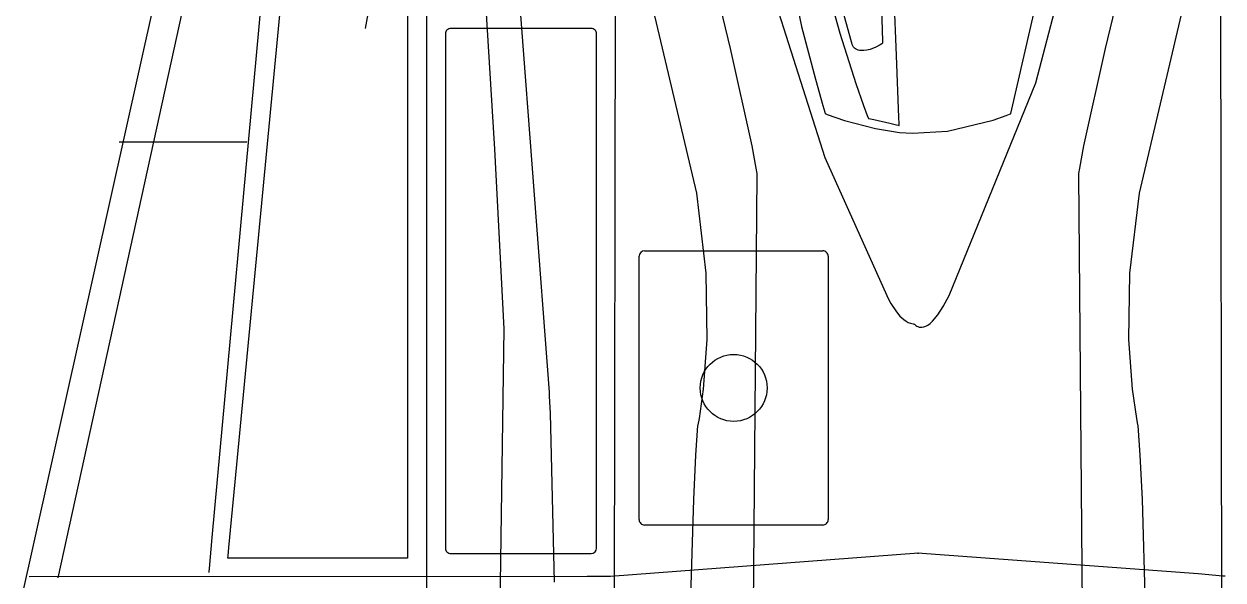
# Model space of a CAD drawing. Extents: x 0.4 to 20.4, y 0.5 to 29.7.
# Drawn here: x 7.734 to 11.257, y 16.302 to 17.935 of the extents above; entities that cross this region are included whole.
import ezdxf

# ---------------------------------------------------------------- set-up
doc = ezdxf.new("R2010")
doc.units = 0

msp = doc.modelspace()

# ---------------------------------------------------------------- linework, layer by layer
at = {"layer": 'Layer 1', "color": 7, "linetype": 'CONTINUOUS'}
for p, q in [((11.257159, 14.218587), (11.240468, 23.604641)), ((9.480845, 23.21416), (9.464153, 13.828106)), ((8.706223, 20.287362), (7.833098, 16.307712)), ((10.297404, 17.842367), (10.221177, 19.810248)), ((9.012277, 19.291959), (9.116409, 17.56725)), ((8.916594, 19.182193), (8.916594, 15.101948)), ((9.764723, 19.149058), (10.018583, 17.927507)), ((8.287143, 16.426778), (8.513822, 18.893586)), ((10.633825, 17.671826), (10.915288, 18.900789)), ((10.707182, 17.761487), (10.989041, 18.842287)), ((8.235948, 18.538166), (7.65972, 15.947307)), ((10.165583, 17.882726), (9.994335, 18.498726)), ((9.810308, 17.862772), (9.67509, 18.414222)), ((10.911762, 17.862772), (11.04698, 18.414222)), ((9.851319, 18.283022), (10.087222, 17.542575)), ((10.03032, 18.27547), (10.131056, 17.907575)), ((8.359601, 16.64128), (8.508368, 18.197642)), ((8.789461, 18.213364), (8.736043, 17.921366)), ((10.249271, 18.13075), (10.257041, 17.88382)), ((8.861035, 18.09235), (8.861035, 16.84218)), ((9.186753, 18.043403), (9.276727, 16.853002)), ((9.710704, 17.437491), (9.561689, 18.068705)), ((11.011366, 17.437491), (11.160381, 18.068705)), ((8.972153, 17.905366), (8.972153, 17.905366)), ((8.972153, 17.905366), (8.972153, 17.905366)), ((8.972153, 17.905366), (8.972153, 17.905366)), ((8.972153, 17.905366), (8.972153, 17.905366)), ((8.972153, 17.905366), (8.972153, 17.905365)), ((8.972153, 17.905365), (8.972153, 17.905364)), ((8.972153, 17.905364), (8.972153, 17.905358)), ((8.972153, 17.905358), (8.972153, 17.905336)), ((8.972153, 17.905336), (8.972153, 17.905101)), ((8.972153, 17.905101), (8.972153, 17.90393)), ((8.972153, 17.90393), (8.972153, 17.898862)), ((8.972153, 17.898862), (8.972153, 17.845067)), ((9.384119, 17.921366), (8.988106, 17.921366)), ((9.398817, 17.921366), (9.384119, 17.921366)), ((9.400202, 17.921366), (9.398817, 17.921366)), ((9.400522, 17.921366), (9.400202, 17.921366)), ((9.400586, 17.921366), (9.400522, 17.921366)), ((9.400592, 17.921366), (9.400586, 17.921366)), ((9.400594, 17.921366), (9.400592, 17.921366)), ((9.400594, 17.921366), (9.400594, 17.921366)), ((9.400594, 17.921366), (9.400594, 17.921366)), ((9.400594, 17.921366), (9.400594, 17.921366)), ((9.400594, 17.921366), (9.400594, 17.921366)), ((9.400594, 17.921366), (9.400594, 17.921366)), ((9.400594, 17.921366), (9.400594, 17.921366)), ((9.416594, 16.455948), (9.416594, 17.905366)), ((10.018583, 17.927507), (10.059938, 17.772794)), ((10.131056, 17.907575), (10.178632, 17.759637)), ((9.873385, 17.576689), (9.810308, 17.862772)), ((10.165603, 17.882665), (10.165583, 17.882726)), ((10.165606, 17.882643), (10.165603, 17.882665)), ((10.165619, 17.882555), (10.165606, 17.882643)), ((10.165674, 17.882204), (10.165619, 17.882555)), ((10.166183, 17.879498), (10.165674, 17.882204)), ((10.167596, 17.874603), (10.166183, 17.879498)), ((10.169499, 17.870371), (10.167596, 17.874603)), ((10.171851, 17.866767), (10.169499, 17.870371)), ((10.174611, 17.863758), (10.171851, 17.866767)), ((10.177739, 17.861307), (10.174611, 17.863758)), ((10.237198, 17.866335), (10.220225, 17.859941)), ((10.250231, 17.873373), (10.237198, 17.866335)), ((10.254451, 17.876443), (10.250231, 17.873373)), ((10.255844, 17.877744), (10.254451, 17.876443)), ((10.256344, 17.878321), (10.255844, 17.877744)), ((10.256705, 17.878843), (10.256344, 17.878321)), ((10.256832, 17.879083), (10.256705, 17.878843)), ((10.256923, 17.879307), (10.256832, 17.879083)), ((10.256976, 17.879515), (10.256923, 17.879307)), ((10.257036, 17.880823), (10.256976, 17.879515)), ((10.257041, 17.88382), (10.257036, 17.880823)), ((10.848685, 17.576689), (10.911762, 17.862772)), ((8.972153, 17.845067), (8.972153, 16.395649)), ((10.181193, 17.85938), (10.177739, 17.861307)), ((10.184933, 17.857944), (10.181193, 17.85938)), ((10.188918, 17.856963), (10.184933, 17.857944)), ((10.193106, 17.856403), (10.188918, 17.856963)), ((10.201931, 17.856407), (10.193106, 17.856403)), ((10.21108, 17.857678), (10.201931, 17.856407)), ((10.220225, 17.859941), (10.21108, 17.857678)), ((10.304583, 17.659708), (10.297404, 17.842367)), ((10.059938, 17.772794), (10.081489, 17.695427)), ((10.178632, 17.759637), (10.201101, 17.695605)), ((10.452689, 17.137712), (10.707182, 17.761487)), ((10.081489, 17.695427), (10.086969, 17.676087)), ((10.201101, 17.695605), (10.211929, 17.666191)), ((10.086969, 17.676087), (10.087657, 17.67367)), ((10.087657, 17.67367), (10.088001, 17.672461)), ((10.088001, 17.672461), (10.088173, 17.671857)), ((10.088173, 17.671857), (10.088263, 17.671539)), ((10.088263, 17.671539), (10.088263, 17.671539)), ((10.088263, 17.671539), (10.088263, 17.671539)), ((10.088263, 17.671539), (10.088263, 17.671539)), ((10.088263, 17.671539), (10.088264, 17.671539)), ((10.088264, 17.671539), (10.088265, 17.671538)), ((10.088265, 17.671538), (10.08827, 17.671536)), ((10.08827, 17.671536), (10.088292, 17.671527)), ((10.088292, 17.671527), (10.088518, 17.671431)), ((10.088518, 17.671431), (10.08964, 17.670963)), ((10.08964, 17.670963), (10.094478, 17.669009)), ((10.094478, 17.669009), (10.144884, 17.651322)), ((10.211929, 17.666191), (10.214589, 17.659113)), ((10.214589, 17.659113), (10.214921, 17.658237)), ((10.214921, 17.658237), (10.215086, 17.657799)), ((10.215086, 17.657799), (10.215169, 17.65758)), ((10.215169, 17.65758), (10.215208, 17.657476)), ((10.215208, 17.657476), (10.215208, 17.657476)), ((10.215208, 17.657476), (10.215208, 17.657476)), ((10.215208, 17.657476), (10.215208, 17.657476)), ((10.215208, 17.657476), (10.215209, 17.657476)), ((10.215209, 17.657476), (10.21521, 17.657475)), ((10.21521, 17.657475), (10.215217, 17.657474)), ((10.215217, 17.657474), (10.215243, 17.657468)), ((10.215243, 17.657468), (10.215523, 17.657403)), ((10.215523, 17.657403), (10.216871, 17.657092)), ((10.216871, 17.657092), (10.230855, 17.653865)), ((10.230855, 17.653865), (10.278001, 17.642985)), ((10.305276, 17.642109), (10.304583, 17.659708)), ((10.447476, 17.620153), (10.581523, 17.652301)), ((10.581523, 17.652301), (10.619982, 17.66593)), ((10.619982, 17.66593), (10.630215, 17.670037)), ((10.630215, 17.670037), (10.63285, 17.671151)), ((10.63285, 17.671151), (10.633519, 17.67144)), ((10.633519, 17.67144), (10.633687, 17.671514)), ((10.633687, 17.671514), (10.63373, 17.671533)), ((10.63373, 17.671533), (10.63374, 17.671537)), ((10.63374, 17.671537), (10.633743, 17.671539)), ((10.633743, 17.671539), (10.633743, 17.671539)), ((10.633743, 17.671539), (10.633744, 17.671539)), ((10.633744, 17.671539), (10.633825, 17.671826)), ((10.633744, 17.671539), (10.633744, 17.671539)), ((10.633744, 17.671539), (10.633744, 17.671539)), ((10.633744, 17.671539), (10.633744, 17.671539)), ((10.144884, 17.651322), (10.235759, 17.627515)), ((10.235759, 17.627515), (10.306731, 17.615645)), ((10.278001, 17.642985), (10.297595, 17.638464)), ((10.297595, 17.638464), (10.303429, 17.637117)), ((10.303429, 17.637117), (10.304984, 17.636758)), ((10.304984, 17.636758), (10.305375, 17.636668)), ((10.305444, 17.637839), (10.305276, 17.642109)), ((10.305375, 17.636668), (10.305468, 17.636647)), ((10.305483, 17.636862), (10.305444, 17.637839)), ((10.305468, 17.636647), (10.305488, 17.636642)), ((10.305491, 17.636666), (10.305483, 17.636862)), ((10.305488, 17.636642), (10.305492, 17.636641)), ((10.305491, 17.636647), (10.305491, 17.636666)), ((10.305492, 17.636643), (10.305491, 17.636647)), ((10.305492, 17.636642), (10.305492, 17.636643)), ((10.305492, 17.636641), (10.305492, 17.636642)), ((10.305492, 17.636641), (10.305492, 17.636641)), ((10.305492, 17.636641), (10.305492, 17.636641)), ((10.305492, 17.636641), (10.305492, 17.636641)), ((10.344394, 17.614216), (10.447476, 17.620153)), ((8.373837, 17.588043), (8.013822, 17.588043)), ((8.387199, 17.588043), (8.373837, 17.588043)), ((8.388458, 17.588043), (8.387199, 17.588043)), ((8.388749, 17.588043), (8.388458, 17.588043)), ((8.388807, 17.588043), (8.388749, 17.588043)), ((8.388813, 17.588043), (8.388807, 17.588043)), ((8.388814, 17.588043), (8.388813, 17.588043)), ((8.388815, 17.588043), (8.388814, 17.588043)), ((8.388814, 17.588043), (8.388814, 17.588043)), ((8.388815, 17.588043), (8.388815, 17.588043)), ((8.388815, 17.588043), (8.388815, 17.588043)), ((8.388815, 17.588043), (8.388815, 17.588043)), ((8.388815, 17.588043), (8.388815, 17.588043)), ((10.306731, 17.615645), (10.344394, 17.614216)), ((9.116409, 17.56725), (9.143966, 17.039167)), ((9.88549, 17.511335), (9.873385, 17.576689)), ((10.83658, 17.511335), (10.848685, 17.576689)), ((9.888054, 17.495797), (9.88549, 17.511335)), ((10.087222, 17.542575), (10.269438, 17.137401)), ((10.834016, 17.495797), (10.83658, 17.511335)), ((9.779777, 5.166812), (9.888814, 17.490817)), ((9.888635, 17.492027), (9.888054, 17.495797)), ((9.888772, 17.491106), (9.888635, 17.492027)), ((9.888805, 17.490883), (9.888772, 17.491106)), ((9.888812, 17.490829), (9.888805, 17.490883)), ((9.888814, 17.490817), (9.888812, 17.490829)), ((10.833256, 17.490817), (10.833258, 17.490829)), ((10.942293, 5.155329), (10.833256, 17.490817)), ((10.833258, 17.490829), (10.833265, 17.490883)), ((10.833265, 17.490883), (10.833298, 17.491106)), ((10.833298, 17.491106), (10.833435, 17.492027)), ((10.833435, 17.492027), (10.834016, 17.495797)), ((9.738353, 17.203207), (9.710704, 17.437491)), ((10.983717, 17.203207), (11.011366, 17.437491)), ((9.557539, 17.268594), (9.557539, 17.268594)), ((9.557539, 17.268594), (9.557539, 17.268594)), ((9.557539, 17.268594), (9.557539, 17.268594)), ((9.557539, 17.268594), (9.557539, 17.268594)), ((9.557539, 17.268594), (9.557539, 17.268594)), ((9.557539, 17.268594), (9.55754, 17.268594)), ((9.55754, 17.268594), (9.557541, 17.268594)), ((9.557541, 17.268594), (9.557549, 17.268594)), ((9.557549, 17.268594), (9.557631, 17.268594)), ((9.557631, 17.268594), (9.558037, 17.268594)), ((9.558037, 17.268594), (9.559795, 17.268594)), ((9.559795, 17.268594), (9.578453, 17.268594)), ((9.578453, 17.268594), (10.081161, 17.268594)), ((9.541602, 16.509886), (9.541602, 17.252594)), ((10.097161, 17.252594), (10.097161, 17.252594)), ((10.097161, 17.252594), (10.097161, 17.252594)), ((10.097161, 17.252594), (10.097161, 17.252594)), ((10.097161, 17.252594), (10.097161, 17.252594)), ((10.097161, 17.252594), (10.097161, 17.252594)), ((10.097161, 17.252594), (10.097161, 17.252593)), ((10.097161, 17.252593), (10.097161, 17.25259)), ((10.097161, 17.25259), (10.097161, 17.252579)), ((10.097161, 17.252579), (10.097161, 17.252458)), ((10.097161, 17.252458), (10.097161, 17.251859)), ((10.097161, 17.251859), (10.097161, 17.249261)), ((10.097161, 17.249261), (10.097161, 17.221696)), ((9.741373, 17.008276), (9.738353, 17.203207)), ((10.097161, 17.221696), (10.097161, 16.478988)), ((10.980697, 17.008276), (10.983717, 17.203207)), ((10.269438, 17.137401), (10.26962, 17.136961)), ((10.26962, 17.136961), (10.271584, 17.132494)), ((10.271584, 17.132494), (10.28108, 17.113868)), ((10.43525, 17.104887), (10.452689, 17.137712)), ((10.28108, 17.113868), (10.297292, 17.089112)), ((10.297292, 17.089112), (10.307648, 17.076982)), ((10.419353, 17.080421), (10.43525, 17.104887)), ((10.307648, 17.076982), (10.319363, 17.066375)), ((10.319363, 17.066375), (10.325696, 17.061961)), ((10.325696, 17.061961), (10.332329, 17.05831)), ((10.332329, 17.05831), (10.339247, 17.055548)), ((10.339247, 17.055548), (10.346439, 17.053804)), ((10.346439, 17.053804), (10.350133, 17.053354)), ((10.350133, 17.053354), (10.350366, 17.053335)), ((10.350366, 17.053335), (10.350482, 17.053327)), ((10.350482, 17.053327), (10.350541, 17.053322)), ((10.350541, 17.053322), (10.35057, 17.05332)), ((10.35057, 17.05332), (10.350585, 17.053319)), ((10.350585, 17.053319), (10.350592, 17.053319)), ((10.350592, 17.053319), (10.350594, 17.053318)), ((10.350594, 17.053318), (10.350594, 17.053318)), ((10.350594, 17.053318), (10.350594, 17.053318)), ((10.350594, 17.053318), (10.350594, 17.053318)), ((10.350594, 17.053318), (10.350594, 17.053318)), ((10.350594, 17.053318), (10.350594, 17.053318)), ((10.350594, 17.053318), (10.350595, 17.053317)), ((10.350595, 17.053317), (10.350604, 17.053305)), ((10.350604, 17.053305), (10.350648, 17.053244)), ((10.350648, 17.053244), (10.350843, 17.052992)), ((10.350843, 17.052992), (10.353026, 17.050665)), ((10.389657, 17.050361), (10.396333, 17.055178)), ((10.396333, 17.055178), (10.403511, 17.061666)), ((10.403511, 17.061666), (10.419353, 17.080421)), ((9.143966, 17.039167), (9.131718, 16.192073)), ((10.353026, 17.050665), (10.35495, 17.049045)), ((10.35495, 17.049045), (10.357422, 17.047375)), ((10.357422, 17.047375), (10.360438, 17.045847)), ((10.360438, 17.045847), (10.363993, 17.044652)), ((10.363993, 17.044652), (10.36808, 17.043981)), ((10.36808, 17.043981), (10.372695, 17.044025)), ((10.372695, 17.044025), (10.377833, 17.044976)), ((10.377833, 17.044976), (10.383489, 17.047024)), ((10.383489, 17.047024), (10.389657, 17.050361)), ((9.730996, 16.862506), (9.741373, 17.008276)), ((10.991074, 16.862506), (10.980697, 17.008276)), ((8.861035, 16.84218), (8.861035, 16.402056)), ((9.276727, 16.853002), (9.277379, 16.841592)), ((9.277379, 16.841592), (9.279937, 16.791371)), ((9.71845, 16.775707), (9.730996, 16.862506)), ((11.00362, 16.775707), (10.991074, 16.862506)), ((9.279937, 16.791371), (9.291881, 16.295546)), ((9.714874, 16.757487), (9.71845, 16.775707)), ((11.007196, 16.757487), (11.00362, 16.775707)), ((9.708192, 16.668107), (9.714375, 16.755213)), ((9.714375, 16.755213), (9.71438, 16.755237)), ((9.71438, 16.755237), (9.714403, 16.755338)), ((9.714403, 16.755338), (9.714498, 16.755763)), ((9.714498, 16.755763), (9.714874, 16.757487)), ((11.007572, 16.755763), (11.007196, 16.757487)), ((11.007667, 16.755338), (11.007572, 16.755763)), ((11.00769, 16.755237), (11.007667, 16.755338)), ((11.007695, 16.755213), (11.00769, 16.755237)), ((11.013878, 16.668089), (11.007695, 16.755213)), ((9.701886, 16.538267), (9.708192, 16.668107)), ((11.020184, 16.538189), (11.013878, 16.668089)), ((8.336301, 16.397518), (8.359601, 16.64128)), ((9.690812, 16.179316), (9.701886, 16.538267)), ((11.031258, 16.178998), (11.020184, 16.538189)), ((9.541602, 16.482321), (9.541602, 16.509886)), ((9.416594, 16.402153), (9.416594, 16.455948)), ((9.541602, 16.479723), (9.541602, 16.482321)), ((9.541602, 16.479124), (9.541602, 16.479723)), ((9.541602, 16.479003), (9.541602, 16.479124)), ((9.541602, 16.478992), (9.541602, 16.479003)), ((9.541602, 16.478989), (9.541602, 16.478992)), ((9.541602, 16.478988), (9.541602, 16.478989)), ((9.541602, 16.478988), (9.541602, 16.478988)), ((9.541602, 16.478988), (9.541602, 16.478988)), ((9.541602, 16.478988), (9.541602, 16.478988)), ((9.541602, 16.478988), (9.541602, 16.478988)), ((9.541602, 16.478988), (9.541602, 16.478988)), ((10.060247, 16.463035), (9.557539, 16.463035)), ((10.078905, 16.463035), (10.060247, 16.463035)), ((10.080663, 16.463035), (10.078905, 16.463035)), ((10.081069, 16.463035), (10.080663, 16.463035)), ((10.081151, 16.463035), (10.081069, 16.463035)), ((10.081158, 16.463035), (10.081151, 16.463035)), ((10.08116, 16.463035), (10.081158, 16.463035)), ((10.081161, 16.463035), (10.08116, 16.463035)), ((10.081161, 16.463035), (10.081161, 16.463035)), ((10.081161, 16.463035), (10.081161, 16.463035)), ((10.081161, 16.463035), (10.081161, 16.463035)), ((10.081161, 16.463035), (10.081161, 16.463035)), ((10.081161, 16.463035), (10.081161, 16.463035)), ((8.278729, 16.335223), (8.287143, 16.426778)), ((8.33395, 16.37292), (8.336301, 16.397518)), ((8.861035, 16.402056), (8.861035, 16.368242)), ((9.416594, 16.397085), (9.416594, 16.402153)), ((9.416594, 16.395914), (9.416594, 16.397085)), ((9.416594, 16.395679), (9.416594, 16.395914)), ((9.416594, 16.395657), (9.416594, 16.395679)), ((9.416594, 16.395651), (9.416594, 16.395657)), ((9.416594, 16.39565), (9.416594, 16.395651)), ((9.416594, 16.395649), (9.416594, 16.39565)), ((9.416594, 16.395649), (9.416594, 16.395649)), ((9.416594, 16.395649), (9.416594, 16.395649)), ((9.416594, 16.395649), (9.416594, 16.395649)), ((9.416594, 16.395649), (9.416594, 16.395649)), ((8.333271, 16.365825), (8.333272, 16.365831)), ((8.333271, 16.365823), (8.333271, 16.365825)), ((8.333271, 16.365822), (8.333271, 16.365823)), ((8.333271, 16.365823), (8.333271, 16.365823)), ((8.333271, 16.365822), (8.333271, 16.365822)), ((8.333271, 16.365822), (8.333271, 16.365822)), ((8.815677, 16.365822), (8.333271, 16.365822)), ((8.333272, 16.365831), (8.333275, 16.365859)), ((8.333275, 16.365859), (8.333285, 16.365969)), ((8.333285, 16.365969), (8.333397, 16.367142)), ((8.333397, 16.367142), (8.33395, 16.37292)), ((8.855987, 16.365822), (8.815677, 16.365822)), ((8.859913, 16.365822), (8.855987, 16.365822)), ((8.860827, 16.365822), (8.859913, 16.365822)), ((8.861012, 16.365822), (8.860827, 16.365822)), ((8.861029, 16.365822), (8.861012, 16.365822)), ((8.861034, 16.365822), (8.861029, 16.365822)), ((8.861035, 16.365822), (8.861034, 16.365822)), ((8.861035, 16.368242), (8.861035, 16.36599)), ((8.861035, 16.36599), (8.861035, 16.365837)), ((8.861035, 16.365837), (8.861035, 16.365825)), ((8.861035, 16.365825), (8.861035, 16.365823)), ((8.861035, 16.365823), (8.861035, 16.365822)), ((8.861035, 16.365822), (8.861035, 16.365822)), ((8.861035, 16.365822), (8.861035, 16.365822)), ((8.861035, 16.365822), (8.861035, 16.365822)), ((8.861035, 16.365822), (8.861035, 16.365822)), ((8.861035, 16.365822), (8.861035, 16.365822)), ((8.861035, 16.365822), (8.861035, 16.365822)), ((8.988106, 16.379696), (8.988106, 16.379696)), ((8.988106, 16.379696), (8.988106, 16.379696)), ((8.988106, 16.379696), (8.988106, 16.379696)), ((8.988106, 16.379696), (8.988106, 16.379696)), ((8.988106, 16.379696), (8.988106, 16.379696)), ((8.988106, 16.379696), (8.988106, 16.379696)), ((8.988106, 16.379696), (8.988108, 16.379696)), ((8.988108, 16.379696), (8.988114, 16.379696)), ((8.988114, 16.379696), (8.988178, 16.379696)), ((8.988178, 16.379696), (8.988498, 16.379696)), ((8.988498, 16.379696), (8.989883, 16.379696)), ((8.989883, 16.379696), (9.004581, 16.379696)), ((9.004581, 16.379696), (9.400594, 16.379696)), ((10.362137, 16.380641), (9.456925, 16.312421)), ((11.184581, 16.320254), (10.35987, 16.380641)), ((10.35987, 16.380641), (10.35987, 16.380641)), ((10.35987, 16.380641), (10.35987, 16.380641)), ((10.35987, 16.380641), (10.35987, 16.380641)), ((10.35987, 16.380641), (10.35987, 16.380641)), ((10.35987, 16.380641), (10.35987, 16.380641)), ((10.35987, 16.380641), (10.35987, 16.380641)), ((10.35987, 16.380641), (10.35987, 16.380641)), ((10.35987, 16.380641), (10.35987, 16.380641)), ((10.35987, 16.380641), (10.359871, 16.380641)), ((10.359871, 16.380641), (10.359875, 16.380641)), ((10.359875, 16.380641), (10.359892, 16.380641)), ((10.359892, 16.380641), (10.360071, 16.380641)), ((10.360071, 16.380641), (10.362137, 16.380641)), ((8.277712, 16.324156), (8.277713, 16.324166)), ((8.277712, 16.324154), (8.277712, 16.324156)), ((8.277712, 16.324153), (8.277712, 16.324154)), ((8.277712, 16.324153), (8.277712, 16.324153)), ((8.277712, 16.324153), (8.277712, 16.324153)), ((8.277712, 16.324153), (8.277712, 16.324153)), ((8.277712, 16.324153), (8.277712, 16.324153)), ((8.277713, 16.324166), (8.277717, 16.324203)), ((8.277717, 16.324203), (8.277754, 16.324604)), ((8.277754, 16.324604), (8.277937, 16.326596)), ((8.277937, 16.326596), (8.278729, 16.335223)), ((11.256267, 16.313304), (11.184581, 16.320254)), ((11.263129, 16.312618), (11.256267, 16.313304)), ((9.388713, 16.312366), (7.749098, 16.311035)), ((9.449567, 16.312415), (9.388713, 16.312366)), ((9.455301, 16.31242), (9.449567, 16.312415)), ((9.456625, 16.312421), (9.455301, 16.31242)), ((9.456892, 16.312421), (9.456625, 16.312421)), ((9.456917, 16.312421), (9.456892, 16.312421)), ((9.456923, 16.312421), (9.456917, 16.312421)), ((9.456924, 16.312421), (9.456923, 16.312421)), ((9.456925, 16.312421), (9.456924, 16.312421)), ((9.456925, 16.312421), (9.456925, 16.312421)), ((9.456925, 16.312421), (9.456925, 16.312421)), ((9.456925, 16.312421), (9.456925, 16.312421)), ((9.456925, 16.312421), (9.456925, 16.312421))]:
    msp.add_line(p, q, dxfattribs=at)
msp.add_circle((9.819344, 16.865812), 0.098225, dxfattribs=at)
for centre, radius, start, end in [((8.988078, 17.905498), 0.015867, 89.899831, 180.476938), ((9.400667, 17.905389), 0.015927, 359.916048, 450.260455), ((9.557618, 17.252622), 0.016016, 90.285006, 180.100313), ((10.081181, 17.252682), 0.015912, 359.685727, 450.072249), ((9.557506, 16.478949), 0.015914, 179.859551, 270.117824), ((10.081311, 16.478962), 0.01585, 269.46182, 360.094653), ((8.988087, 16.395618), 0.015934, 179.887588, 270.068158), ((9.400621, 16.395691), 0.015994, 269.903763, 359.85187)]:
    msp.add_arc(centre, radius, start, end, dxfattribs=at)

doc.saveas('drawing.dxf')
